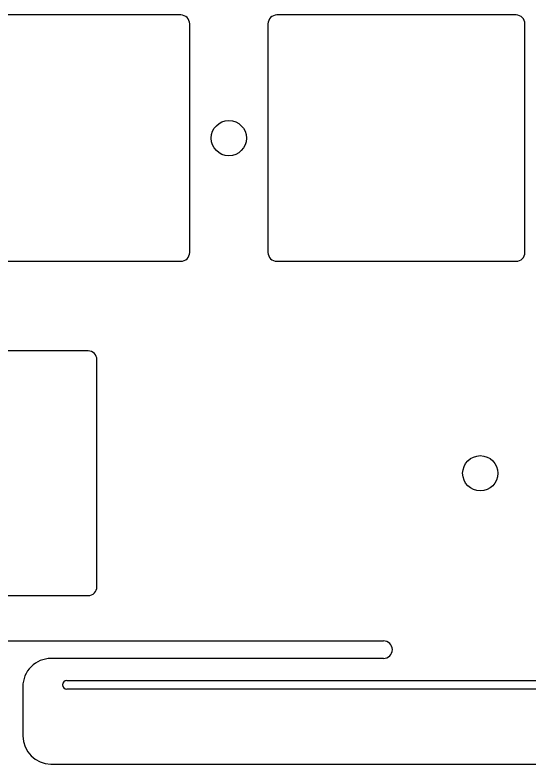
# Model space of a CAD drawing. Header units: millimetres. Extents: x -10 to 276, y -93 to 17.
# Drawn here: x 78.33 to 107.55, y -92.72 to -50.15 of the extents above; entities that cross this region are included whole.
import ezdxf

# ---------------------------------------------------------------- set-up
doc = ezdxf.new("R2010")
doc.units = ezdxf.units.MM
doc.layers.get('0').update_dxf_attribs({"linetype": 'CONTINUOUS'})
doc.layers.add('BLACK', color=7, linetype='CONTINUOUS')

msp = doc.modelspace()

# ---------------------------------------------------------------- linework, layer by layer
msp.add_lwpolyline([(82.4934, -83.1475, 0.414212391), (82.9934, -82.6475), (82.9934, -69.7475, 0.414212391), (82.4934, -69.2475), (69.8934, -69.2475, 0.414212391), (69.3934, -69.7475), (69.3934, -82.6475, 0.414212391), (69.8934, -83.1475)], format="xyb", close=True)
msp.add_circle((104.775, -76.1975), 1)
at = {"layer": 'BLACK', "linetype": 'Continuous'}
for p, q in [((87.7625, -50.15), (74.1625, -50.15)), ((106.8125, -50.15), (93.2125, -50.15)), ((88.2625, -63.65), (88.2625, -50.65)), ((92.7125, -50.65), (92.7125, -63.65)), ((107.3125, -63.65), (107.3125, -50.65)), ((74.1625, -64.15), (87.7625, -64.15)), ((93.2125, -64.15), (106.8125, -64.15)), ((70.340975, -85.725), (99.2799, -85.725)), ((99.2799, -86.725), (80.379918, -86.725)), ((81.2799, -87.975), (126.2799, -87.975)), ((78.779918, -88.325), (78.779918, -91.132375)), ((126.2799, -88.475), (81.2799, -88.475)), ((80.3799, -92.725), (127.187489, -92.725))]:
    msp.add_line(p, q, dxfattribs=at)
at = {"layer": 'BLACK'}
msp.add_circle((90.4875, -57.15), 1, dxfattribs=at)
for centre, radius, start, end in [((87.7625, -50.65), 0.5, 0, 90), ((93.2125, -50.65), 0.5, 90, 180), ((106.8125, -50.65), 0.5, 0, 90), ((87.7625, -63.65), 0.5, 270, 0), ((93.2125, -63.65), 0.5, 180, 270), ((106.8125, -63.65), 0.5, 270, 0), ((99.2799, -86.225), 0.5, 270, 90), ((80.3799, -88.325), 1.599982, 89.9993554, 180), ((81.2799, -88.225), 0.25, 90, 270), ((80.3799, -91.125), 1.6, 180.2640988, 270)]:
    msp.add_arc(centre, radius, start, end, dxfattribs=at)

doc.saveas('drawing.dxf')
